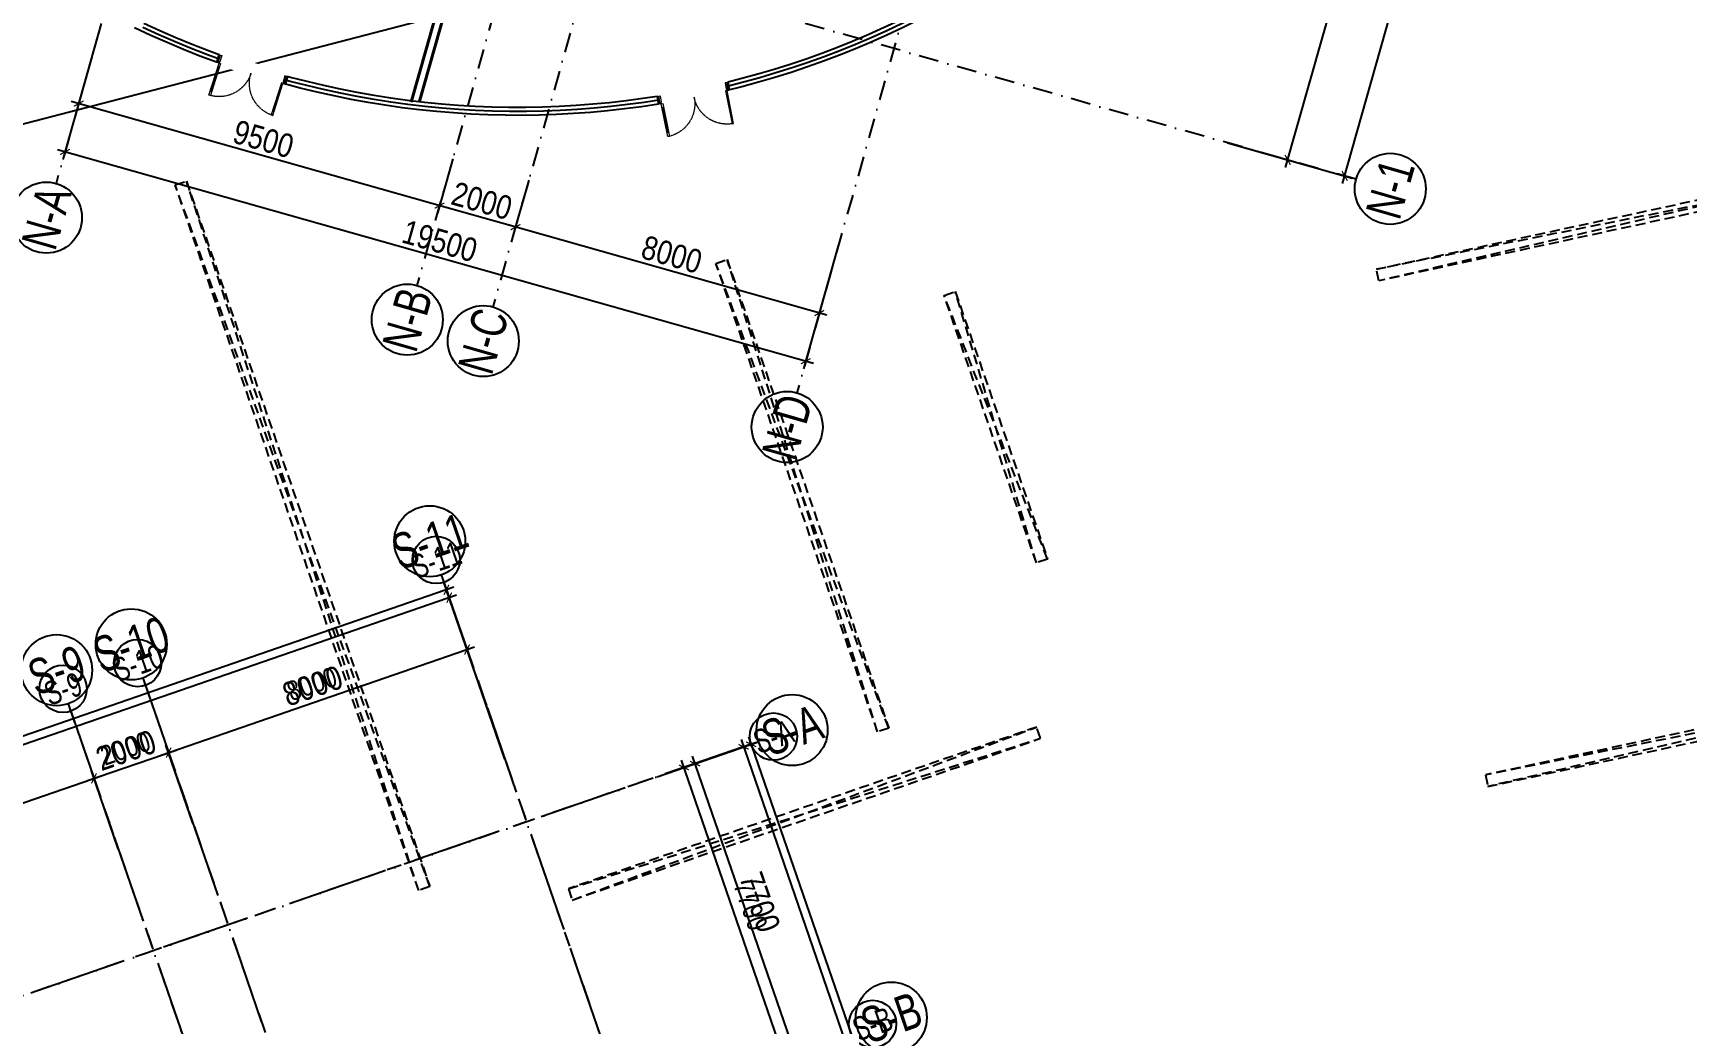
# Model space of a CAD drawing. Header units: millimetres. Extents: x -1534340 to 1713810, y -1348191 to 1114081.
# Drawn here: x 1274853 to 1316753, y -286962 to -261872 of the extents above; entities that cross this region are included whole.
import ezdxf
from ezdxf.enums import TextEntityAlignment as Align

# ---------------------------------------------------------------- set-up
doc = ezdxf.new("R2010")
doc.units = ezdxf.units.MM
doc.header["$LTSCALE"] = 100
doc.set_wipeout_variables(frame=1)
doc.header["$PDMODE"] = 32
doc.header["$PDSIZE"] = 2.5
for name, pattern in [('CENTER2', [1.125, 0.75, -0.125, 0.125, -0.125]), ('HIDDEN', [0.375, 0.25, -0.125]), ('HIDDEN2', [0.1875, 0.125, -0.0625]), ('xref.asix of  podium$0$xref.asix of  podium$0$DASHDOT', [1, 0.5, -0.25, 0, -0.25]), ('Xref.Asix of Basement B2$0$HIDDEN', [0.375, 0.25, -0.125])]:
    doc.linetypes.add(name, pattern=pattern)
for name, color, linetype in [('A-GLAZ', 135, 'Continuous'), ('ccu12-Manh', 8, 'Continuous'), ('ccu12-Truc', 13, 'CENTER2'), ('KCS_COLUMN', 2, 'Continuous'), ('KT-Dim', 8, 'Continuous'), ('KT-Kich thuoc', 9, 'Continuous'), ('xref.asix of  podium$0$xref.asix of  podium$0$KT-Kich thuoc', 9, 'Continuous'), ('xref.asix of  podium$0$xref.asix of  podium$0$KT-Luoi truc South Tower', 8, 'xref.asix of  podium$0$xref.asix of  podium$0$DASHDOT'), ('xref.asix of  podium$0$xref.asix of  podium$0$ST_MBDV Cot vach 220805$0$AUDIT_I_220805193045-1', 50, 'Continuous'), ('Xref_ST_MBDV Cot vach 30.7.2022|Xref_ST_MBDV Cot vach 30.7.2022|Xref_ST_MBDV Cot vach 30.7.2022|Xref_ST_MBDV Cot vach 30.7.2022|A-GRID-SYM', 50, 'Continuous')]:
    doc.layers.add(name, color=color, linetype=linetype)
for name, color, linetype, lineweight in [('CUA', 37, 'Continuous', 13), ('KT-Net cat', 1, 'Continuous', 40), ('KT-Net cot', 2, 'Continuous', 50)]:
    doc.layers.add(name, color=color, linetype=linetype, lineweight=lineweight)
doc.layers.add('Xref.Asix of Basement B2$0$KT-Chi gioi XD', color=7, linetype='Xref.Asix of Basement B2$0$HIDDEN', true_color=0x0066cc)
doc.styles.add('Arial Narrow', font='ARIALN.TTF')
doc.styles.add('HBA-Text', font='GOTHIC.TTF')
doc.styles.add('xref.asix of  podium$0$xref.asix of  podium$0$ST_MBDV Cot vach 220805$0$HBA-Text', font='GOTHIC.TTF')
doc.dimstyles.new('ccu12-200', dxfattribs={"dimscale": 200, "dimtxt": 2.5, "dimasz": 1, "dimexe": 1, "dimexo": 2, "dimgap": 1, "dimtad": 1, "dimdec": 0, "dimrnd": 5, "dimdsep": 46, "dimtxsty": 'Arial Narrow', "dimblk": 'ARCHTICK', "dimcen": -1, "dimdle": 1, "dimclrd": 256, "dimclre": 256, "dimclrt": 3, "dimadec": 0, "dimazin": 2, "dimtfac": 0.1, "dimtdec": 0, "dimtmove": 0, "dimatfit": 1, "dimldrblk": 'ARCHTICK', "dimfxl": 1, "dimtvp": 0.833333, "dimtolj": 1, "dimtzin": 12, "dimarcsym": 0})
doc.dimstyles.new('CCU_1-200', dxfattribs={"dimscale": 200, "dimtxt": 3, "dimasz": 1, "dimexe": 1, "dimexo": 2, "dimgap": 0.5, "dimtad": 1, "dimdec": 0, "dimdsep": 46, "dimtxsty": 'Arial Narrow', "dimblk": 'ARCHTICK', "dimcen": -1, "dimdle": 1, "dimclrd": 256, "dimclre": 256, "dimclrt": 3, "dimadec": 0, "dimazin": 2, "dimtfac": 0.1, "dimtdec": 0, "dimtix": 1, "dimtmove": 2, "dimatfit": 1, "dimfxl": 1, "dimtvp": 0.833333, "dimtolj": 1, "dimtzin": 12, "dimarcsym": 0})

# ---------------------------------------------------------------- blocks, each defined once
blk = doc.blocks.new('GRID-SYM-flat-103')
at = {"layer": 'Xref_ST_MBDV Cot vach 30.7.2022|Xref_ST_MBDV Cot vach 30.7.2022|Xref_ST_MBDV Cot vach 30.7.2022|Xref_ST_MBDV Cot vach 30.7.2022|A-GRID-SYM'}
blk.add_circle((0, 0, 0), 900, dxfattribs=at)
at = {"layer": 'Xref_ST_MBDV Cot vach 30.7.2022|Xref_ST_MBDV Cot vach 30.7.2022|Xref_ST_MBDV Cot vach 30.7.2022|Xref_ST_MBDV Cot vach 30.7.2022|A-GRID-SYM', "style": 'HBA-Text'}
blk.add_attdef('GRID', text='', height=900, rotation=19.04714, dxfattribs=at).set_placement((0, 0, 0), align=Align.MIDDLE_CENTER)
blk = doc.blocks.new('_ARCHTICK')
at = {"color": 0, "linetype": 'ByBlock', "const_width": 0.15}
blk.add_lwpolyline([(-0.5, -0.5), (0.5, 0.5)], dxfattribs=at)
blk = doc.blocks.new('*D1120')
at = {"layer": 'Defpoints', "color": 0, "transparency": 16777216}
for p in [(352757, -37616), (353505, -39781), (344525, -42881)]:
    blk.add_point(p, dxfattribs=at)
at = {"layer": 'KT-Dim', "lineweight": -2, "transparency": 16777216}
for p, q in [((343588, -40781), (352946, -37550)), ((353374, -39403), (352692, -37427)), ((344394, -42503), (343712, -40527))]:
    blk.add_line(p, q, dxfattribs=at)
at = {"layer": 'KT-Dim', "lineweight": -2, "transparency": 16777216, "xscale": 200, "yscale": 200, "zscale": 200}
for p, rotation in [((352757, -37616), 19.04713796363416), ((343777, -40716), 199.0471379636342)]:
    blk.add_blockref('_ARCHTICK', p, dxfattribs=dict(at, rotation=rotation))
at = {"layer": 'KT-Dim', "color": 3, "transparency": 16777216, "insert": (348119, -38736), "char_height": 500, "attachment_point": 5, "rotation": 19.0471, "style": 'Arial Narrow'}
blk.add_mtext('\\A1;9500', dxfattribs=at)
blk = doc.blocks.new('*D1121')
at = {"layer": 'Defpoints', "color": 0, "transparency": 16777216}
for p in [(354648, -36963), (355395, -39128), (353505, -39781)]:
    blk.add_point(p, dxfattribs=at)
at = {"layer": 'KT-Dim', "lineweight": -2, "transparency": 16777216}
for p, q in [((355265, -38750), (354582, -36774)), ((352568, -37681), (354837, -36898)), ((353374, -39403), (352692, -37427))]:
    blk.add_line(p, q, dxfattribs=at)
at = {"layer": 'KT-Dim', "lineweight": -2, "transparency": 16777216, "xscale": 200, "yscale": 200, "zscale": 200}
for p, rotation in [((354648, -36963), 19.04713796363416), ((352757, -37616), 199.0471379636342)]:
    blk.add_blockref('_ARCHTICK', p, dxfattribs=dict(at, rotation=rotation))
at = {"layer": 'KT-Dim', "color": 3, "transparency": 16777216, "insert": (353554, -36859), "char_height": 500, "attachment_point": 5, "rotation": 19.0471, "style": 'Arial Narrow'}
blk.add_mtext('\\A1;2000', dxfattribs=at)
blk = doc.blocks.new('*D1122')
at = {"layer": 'Defpoints', "color": 0, "transparency": 16777216}
for p in [(362210, -34352), (362957, -36518), (355395, -39128)]:
    blk.add_point(p, dxfattribs=at)
at = {"layer": 'KT-Dim', "lineweight": -2, "transparency": 16777216}
for p, q in [((354459, -37028), (362399, -34287)), ((362827, -36140), (362144, -34163)), ((355265, -38750), (354582, -36774))]:
    blk.add_line(p, q, dxfattribs=at)
at = {"layer": 'KT-Dim', "lineweight": -2, "transparency": 16777216, "xscale": 200, "yscale": 200, "zscale": 200}
for p, rotation in [((362210, -34352), 19.04713796363416), ((354648, -36963), 199.0471379636342)]:
    blk.add_blockref('_ARCHTICK', p, dxfattribs=dict(at, rotation=rotation))
at = {"layer": 'KT-Dim', "color": 3, "transparency": 16777216, "insert": (358280, -35227), "char_height": 500, "attachment_point": 5, "rotation": 19.0471, "style": 'Arial Narrow'}
blk.add_mtext('\\A1;8000', dxfattribs=at)
blk = doc.blocks.new('*D1123')
at = {"layer": 'Defpoints', "color": 0, "transparency": 16777216}
for p in [(363163, -37115), (306934, -51743), (308410, -56019, 0)]:
    blk.add_point(p, dxfattribs=at)
at = {"layer": 'KT-Dim', "lineweight": -2, "transparency": 16777216}
for p, q in [((363033, -36737), (361622, -32650)), ((361876, -32774), (306745, -51809)), ((308280, -55641), (306869, -51554))]:
    blk.add_line(p, q, dxfattribs=at)
at = {"layer": 'KT-Dim', "lineweight": -2, "transparency": 16777216, "xscale": 200, "yscale": 200, "zscale": 200}
for p, rotation in [((361687, -32839), 19.0477163778953), ((306934, -51743), 199.0477163778953)]:
    blk.add_blockref('_ARCHTICK', p, dxfattribs=dict(at, rotation=rotation))
at = {"layer": 'KT-Dim', "color": 3, "transparency": 16777216, "insert": (334162, -41861), "char_height": 500, "attachment_point": 5, "rotation": 19.0477, "style": 'Arial Narrow'}
blk.add_mtext('\\A1;57925', dxfattribs=at)
blk = doc.blocks.new('*D1124')
at = {"layer": 'Defpoints', "color": 0, "transparency": 16777216}
for p in [(366647, -37704, 0), (379300, -66026), (376730, -66913, 0)]:
    blk.add_point(p, dxfattribs=at)
at = {"layer": 'KT-Dim', "lineweight": -2, "transparency": 16777216}
for p, q in [((367025, -37574), (369405, -36752)), ((369150, -36628), (379365, -66215)), ((377108, -66782), (379489, -65960))]:
    blk.add_line(p, q, dxfattribs=at)
at = {"layer": 'KT-Dim', "lineweight": -2, "transparency": 16777216, "xscale": 200, "yscale": 200, "zscale": 200}
for p, rotation in [((369216, -36817), 109.0471074728855), ((379300, -66026), 289.0471074728856)]:
    blk.add_blockref('_ARCHTICK', p, dxfattribs=dict(at, rotation=rotation))
at = {"layer": 'KT-Dim', "color": 3, "transparency": 16777216, "insert": (374688, -51273), "char_height": 500, "attachment_point": 5, "rotation": 289.0471, "style": 'Arial Narrow'}
blk.add_mtext('\\A1;30900', dxfattribs=at)
blk = doc.blocks.new('*D1125')
at = {"layer": 'Defpoints', "color": 0, "transparency": 16777216}
for p in [(366647, -37704), (367704, -37339), (367648, -45505)]:
    blk.add_point(p, dxfattribs=at)
at = {"layer": 'KT-Dim', "lineweight": -2, "transparency": 16777216}
for p, q in [((367025, -37574), (367893, -37274)), ((370282, -44807), (367639, -37150)), ((368026, -45374), (370406, -44552))]:
    blk.add_line(p, q, dxfattribs=at)
at = {"layer": 'KT-Dim', "lineweight": -2, "transparency": 16777216, "xscale": 200, "yscale": 200, "zscale": 200}
for p, rotation in [((367704, -37339), 109.0471074728855), ((370217, -44618), 289.0471074728856)]:
    blk.add_blockref('_ARCHTICK', p, dxfattribs=dict(at, rotation=rotation))
at = {"layer": 'KT-Dim', "color": 3, "transparency": 16777216, "insert": (369391, -40830), "char_height": 500, "attachment_point": 5, "rotation": 289.0471, "style": 'Arial Narrow'}
blk.add_mtext('\\A1;7700', dxfattribs=at)
blk = doc.blocks.new('VACH-NN-PN-T1')
at = {"layer": 'KCS_COLUMN', "linetype": 'HIDDEN', "ltscale": 10}
for p, q in [((96368, 24952), (77956, 20677)), ((96431, 24659), (77892, 20970)), ((53910, 5336), (47459, 23103)), ((53627, 5238), (47742, 23201)), ((65537, 9350), (61158, 21115)), ((65253, 9252), (61441, 21212)), ((69561, 13629), (66938, 20307)), ((69277, 13531), (67221, 20405)), ((99192, 11853), (80653, 8164)), ((99128, 12147), (80716, 7871)), ((57519, 4995), (69284, 9374)), ((57421, 5278), (69382, 9090))]:
    blk.add_line(p, q, dxfattribs=at)
for points in [[(96368, 24952), (96431, 24659), (77956, 20677), (77892, 20970)], [(53910, 5336), (53627, 5238), (47459, 23103), (47742, 23201)], [(65537, 9350), (65253, 9252), (61158, 21115), (61441, 21212)], [(69561, 13629), (69277, 13531), (66938, 20307), (67221, 20405)], [(99192, 11853), (99128, 12147), (80653, 8164), (80716, 7871)], [(57421, 5278), (57519, 4995), (69382, 9090), (69284, 9374)]]:
    blk.add_lwpolyline(points, close=True, dxfattribs=at)
blk = doc.blocks.new('xref.asix of  podium$0$xref.asix of  podium$0$ST_MBDV Cot vach 220805$0$GRID-SYM-flat-103')
at = {"layer": 'xref.asix of  podium$0$xref.asix of  podium$0$ST_MBDV Cot vach 220805$0$AUDIT_I_220805193045-1'}
blk.add_circle((0, 0, 0), 900, dxfattribs=at)
at = {"layer": 'xref.asix of  podium$0$xref.asix of  podium$0$ST_MBDV Cot vach 220805$0$AUDIT_I_220805193045-1', "style": 'xref.asix of  podium$0$xref.asix of  podium$0$ST_MBDV Cot vach 220805$0$HBA-Text'}
blk.add_attdef('GRID', text='', height=900, rotation=19.0471, dxfattribs=at).set_placement((0, 0, 0), align=Align.MIDDLE_CENTER)
blk = doc.blocks.new('*D2827')
at = {"layer": 'Defpoints', "color": 0, "transparency": 16777216}
for p in [(-52224, 62262), (-108519, 47822), (-106978, 43358, 0)]:
    blk.add_point(p, dxfattribs=at)
at = {"layer": 'xref.asix of  podium$0$xref.asix of  podium$0$KT-Kich thuoc', "lineweight": -2, "transparency": 16777216}
for p, q in [((-53577, 66792), (-108708, 47757)), ((-52355, 62640), (-53831, 66915)), ((-107108, 43736), (-108584, 48011))]:
    blk.add_line(p, q, dxfattribs=at)
at = {"layer": 'xref.asix of  podium$0$xref.asix of  podium$0$KT-Kich thuoc', "lineweight": -2, "transparency": 16777216, "xscale": 200, "yscale": 200, "zscale": 200}
for p, rotation in [((-53766, 66726), 19.04771637789541), ((-108519, 47822), 199.0477163778954)]:
    blk.add_blockref('_ARCHTICK', p, dxfattribs=dict(at, rotation=rotation))
at = {"layer": 'xref.asix of  podium$0$xref.asix of  podium$0$KT-Kich thuoc', "color": 3, "transparency": 16777216, "insert": (-78005, 59272), "char_height": 600, "attachment_point": 5, "rotation": 19.0477, "style": 'Arial Narrow'}
blk.add_mtext('\\A1;57925', dxfattribs=at)
blk = doc.blocks.new('*D2835')
at = {"layer": 'Defpoints', "color": 0, "transparency": 16777216}
for p in [(-62765, 62151), (-62018, 59985), (-70998, 56885)]:
    blk.add_point(p, dxfattribs=at)
at = {"layer": 'xref.asix of  podium$0$xref.asix of  podium$0$KT-Kich thuoc', "lineweight": -2, "transparency": 16777216}
for p, q in [((-71934, 58985), (-62576, 62216)), ((-62148, 60364), (-62831, 62340)), ((-71128, 57263), (-71810, 59240))]:
    blk.add_line(p, q, dxfattribs=at)
at = {"layer": 'xref.asix of  podium$0$xref.asix of  podium$0$KT-Kich thuoc', "lineweight": -2, "transparency": 16777216, "xscale": 200, "yscale": 200, "zscale": 200}
for p, rotation in [((-62765, 62151), 19.04713794612659), ((-71745, 59051), 199.0471379461266)]:
    blk.add_blockref('_ARCHTICK', p, dxfattribs=dict(at, rotation=rotation))
at = {"layer": 'xref.asix of  podium$0$xref.asix of  podium$0$KT-Kich thuoc', "color": 3, "transparency": 16777216, "insert": (-67388, 60985), "char_height": 600, "attachment_point": 5, "rotation": 19.0471, "style": 'Arial Narrow'}
blk.add_mtext('\\A1;9500', dxfattribs=at)
blk = doc.blocks.new('*D2836')
at = {"layer": 'Defpoints', "color": 0, "transparency": 16777216}
for p in [(-60875, 62804), (-60127, 60638), (-62018, 59985)]:
    blk.add_point(p, dxfattribs=at)
at = {"layer": 'xref.asix of  podium$0$xref.asix of  podium$0$KT-Kich thuoc', "lineweight": -2, "transparency": 16777216}
for p, q in [((-62954, 62086), (-60686, 62869)), ((-60258, 61016), (-60940, 62993)), ((-62148, 60364), (-62831, 62340))]:
    blk.add_line(p, q, dxfattribs=at)
at = {"layer": 'xref.asix of  podium$0$xref.asix of  podium$0$KT-Kich thuoc', "lineweight": -2, "transparency": 16777216, "xscale": 200, "yscale": 200, "zscale": 200}
for p, rotation in [((-60875, 62804), 19.04713794612659), ((-62765, 62151), 199.0471379461266)]:
    blk.add_blockref('_ARCHTICK', p, dxfattribs=dict(at, rotation=rotation))
at = {"layer": 'xref.asix of  podium$0$xref.asix of  podium$0$KT-Kich thuoc', "color": 3, "transparency": 16777216, "insert": (-61953, 62861), "char_height": 600, "attachment_point": 5, "rotation": 19.0471, "style": 'Arial Narrow'}
blk.add_mtext('\\A1;2000', dxfattribs=at)
blk = doc.blocks.new('*D2837')
at = {"layer": 'Defpoints', "color": 0, "transparency": 16777216}
for p in [(-53313, 65414), (-52565, 63249), (-60127, 60638)]:
    blk.add_point(p, dxfattribs=at)
at = {"layer": 'xref.asix of  podium$0$xref.asix of  podium$0$KT-Kich thuoc', "lineweight": -2, "transparency": 16777216}
for p, q in [((-61064, 62738), (-53124, 65480)), ((-52696, 63627), (-53378, 65603)), ((-60258, 61016), (-60940, 62993))]:
    blk.add_line(p, q, dxfattribs=at)
at = {"layer": 'xref.asix of  podium$0$xref.asix of  podium$0$KT-Kich thuoc', "lineweight": -2, "transparency": 16777216, "xscale": 200, "yscale": 200, "zscale": 200}
for p, rotation in [((-53313, 65414), 19.04713794612659), ((-60875, 62804), 199.0471379461266)]:
    blk.add_blockref('_ARCHTICK', p, dxfattribs=dict(at, rotation=rotation))
at = {"layer": 'xref.asix of  podium$0$xref.asix of  podium$0$KT-Kich thuoc', "color": 3, "transparency": 16777216, "insert": (-57226, 64493), "char_height": 600, "attachment_point": 5, "rotation": 19.0471, "style": 'Arial Narrow'}
blk.add_mtext('\\A1;8000', dxfattribs=at)
blk = doc.blocks.new('*D2838')
at = {"layer": 'Defpoints', "color": 0, "transparency": 16777216}
for p in [(-48876, 62062), (-36033, 33807), (-38791, 32854)]:
    blk.add_point(p, dxfattribs=at)
at = {"layer": 'xref.asix of  podium$0$xref.asix of  podium$0$KT-Kich thuoc', "lineweight": -2, "transparency": 16777216}
for p, q in [((-48497, 62193), (-45928, 63080)), ((-46182, 63204), (-35968, 33617)), ((-38413, 32985), (-35844, 33872))]:
    blk.add_line(p, q, dxfattribs=at)
at = {"layer": 'xref.asix of  podium$0$xref.asix of  podium$0$KT-Kich thuoc', "lineweight": -2, "transparency": 16777216, "xscale": 200, "yscale": 200, "zscale": 200}
for p, rotation in [((-46117, 63015), 109.0471074380958), ((-36033, 33807), 289.0471074380958)]:
    blk.add_blockref('_ARCHTICK', p, dxfattribs=dict(at, rotation=rotation))
at = {"layer": 'xref.asix of  podium$0$xref.asix of  podium$0$KT-Kich thuoc', "color": 3, "transparency": 16777216, "insert": (-40691, 48543), "char_height": 600, "attachment_point": 5, "rotation": 289.0471, "style": 'Arial Narrow'}
blk.add_mtext('\\A1;30900', dxfattribs=at)
blk = doc.blocks.new('*D2839')
at = {"layer": 'Defpoints', "color": 0, "transparency": 16777216}
for p in [(-47535, 62525), (-48876, 62062), (-46363, 54784)]:
    blk.add_point(p, dxfattribs=at)
at = {"layer": 'xref.asix of  podium$0$xref.asix of  podium$0$KT-Kich thuoc', "lineweight": -2, "transparency": 16777216}
for p, q in [((-48497, 62193), (-47346, 62591)), ((-44957, 55058), (-47600, 62714)), ((-45985, 54915), (-44833, 55312))]:
    blk.add_line(p, q, dxfattribs=at)
at = {"layer": 'xref.asix of  podium$0$xref.asix of  podium$0$KT-Kich thuoc', "lineweight": -2, "transparency": 16777216, "xscale": 200, "yscale": 200, "zscale": 200}
for p, rotation in [((-47535, 62525), 109.0471074380958), ((-45022, 55247), 289.0471074380958)]:
    blk.add_blockref('_ARCHTICK', p, dxfattribs=dict(at, rotation=rotation))
at = {"layer": 'xref.asix of  podium$0$xref.asix of  podium$0$KT-Kich thuoc', "color": 3, "transparency": 16777216, "insert": (-45894, 59019), "char_height": 600, "attachment_point": 5, "rotation": 289.0471, "style": 'Arial Narrow'}
blk.add_mtext('\\A1;7700', dxfattribs=at)
blk = doc.blocks.new('*D2938')
at = {"layer": 'Defpoints', "color": 0, "transparency": 16777216}
for p in [(1534266, -254242, 0), (1536175, -254781), (1531574, -263768, 0)]:
    blk.add_point(p, dxfattribs=at)
at = {"layer": 'xref.asix of  podium$0$xref.asix of  podium$0$KT-Kich thuoc', "lineweight": -2, "transparency": 16777216}
for p, q in [((1533429, -264500), (1536230, -254589)), ((1534651, -254350), (1536368, -254835)), ((1531959, -263877), (1533676, -264362))]:
    blk.add_line(p, q, dxfattribs=at)
at = {"layer": 'xref.asix of  podium$0$xref.asix of  podium$0$KT-Kich thuoc', "lineweight": -2, "transparency": 16777216, "xscale": 200, "yscale": 200, "zscale": 200}
for p, rotation in [((1536175, -254781), 74.22121922395897), ((1533483, -264308), 254.221219223959)]:
    blk.add_blockref('_ARCHTICK', p, dxfattribs=dict(at, rotation=rotation))
at = {"layer": 'xref.asix of  podium$0$xref.asix of  podium$0$KT-Kich thuoc', "color": 3, "transparency": 16777216, "insert": (1534438, -259434), "char_height": 600, "attachment_point": 5, "rotation": 74.2212, "style": 'Arial Narrow'}
blk.add_mtext('\\A1;9900', dxfattribs=at)
blk = doc.blocks.new('*D2939')
at = {"layer": 'Defpoints', "color": 0, "transparency": 16777216}
for p in [(1551751, -192365, 0), (1555103, -193312), (1531574, -263768, 0)]:
    blk.add_point(p, dxfattribs=at)
at = {"layer": 'xref.asix of  podium$0$xref.asix of  podium$0$KT-Kich thuoc', "lineweight": -2, "transparency": 16777216}
for p, q in [((1552136, -192473), (1555296, -193366)), ((1534872, -264908), (1555158, -193119)), ((1531959, -263877), (1535119, -264770))]:
    blk.add_line(p, q, dxfattribs=at)
at = {"layer": 'xref.asix of  podium$0$xref.asix of  podium$0$KT-Kich thuoc', "lineweight": -2, "transparency": 16777216, "xscale": 200, "yscale": 200, "zscale": 200}
for p, rotation in [((1555103, -193312), 74.22121922395897), ((1534927, -264716), 254.221219223959)]:
    blk.add_blockref('_ARCHTICK', p, dxfattribs=dict(at, rotation=rotation))
at = {"layer": 'xref.asix of  podium$0$xref.asix of  podium$0$KT-Kich thuoc', "color": 3, "transparency": 16777216, "insert": (1544624, -228903), "char_height": 600, "attachment_point": 5, "rotation": 74.2212, "style": 'Arial Narrow'}
blk.add_mtext('\\A1;74200', dxfattribs=at)
blk = doc.blocks.new('*D2943')
at = {"layer": 'Defpoints', "color": 0, "transparency": 16777216}
for p in [(1503441, -260799, 0), (1502507, -264105), (1522206, -266101, 0)]:
    blk.add_point(p, dxfattribs=at)
at = {"layer": 'xref.asix of  podium$0$xref.asix of  podium$0$KT-Kich thuoc', "lineweight": -2, "transparency": 16777216}
for p, q in [((1503332, -261184), (1502453, -264297)), ((1521465, -269462), (1502314, -264050)), ((1522098, -266486), (1521218, -269600))]:
    blk.add_line(p, q, dxfattribs=at)
at = {"layer": 'xref.asix of  podium$0$xref.asix of  podium$0$KT-Kich thuoc', "lineweight": -2, "transparency": 16777216, "xscale": 200, "yscale": 200, "zscale": 200}
for p, rotation in [((1502507, -264105), 164.2212191754001), ((1521272, -269407), 344.2212191754)]:
    blk.add_blockref('_ARCHTICK', p, dxfattribs=dict(at, rotation=rotation))
at = {"layer": 'xref.asix of  podium$0$xref.asix of  podium$0$KT-Kich thuoc', "color": 3, "transparency": 16777216, "insert": (1512000, -266365), "char_height": 600, "attachment_point": 5, "rotation": 344.2212, "style": 'Arial Narrow'}
blk.add_mtext('\\A1;19500', dxfattribs=at)
blk = doc.blocks.new('*D2944')
at = {"layer": 'Defpoints', "color": 0, "transparency": 16777216}
for p in [(1514363, -264437, 0), (1513919, -266011), (1522062, -266612, 0)]:
    blk.add_point(p, dxfattribs=at)
at = {"layer": 'xref.asix of  podium$0$xref.asix of  podium$0$KT-Kich thuoc', "lineweight": -2, "transparency": 16777216}
for p, q in [((1514255, -264822), (1513864, -266203)), ((1521810, -268241), (1513726, -265956)), ((1521953, -266997), (1521563, -268379))]:
    blk.add_line(p, q, dxfattribs=at)
at = {"layer": 'xref.asix of  podium$0$xref.asix of  podium$0$KT-Kich thuoc', "lineweight": -2, "transparency": 16777216, "xscale": 200, "yscale": 200, "zscale": 200}
for p, rotation in [((1513919, -266011), 164.2212191754001), ((1521617, -268186), 344.2212191754)]:
    blk.add_blockref('_ARCHTICK', p, dxfattribs=dict(at, rotation=rotation))
at = {"layer": 'xref.asix of  podium$0$xref.asix of  podium$0$KT-Kich thuoc', "color": 3, "transparency": 16777216, "insert": (1517878, -266707), "char_height": 600, "attachment_point": 5, "rotation": 344.2212, "style": 'Arial Narrow'}
blk.add_mtext('\\A1;8000', dxfattribs=at)
blk = doc.blocks.new('*D2945')
at = {"layer": 'Defpoints', "color": 0, "transparency": 16777216}
for p in [(1503297, -261310, 0), (1502852, -262884), (1512439, -263893, 0)]:
    blk.add_point(p, dxfattribs=at)
at = {"layer": 'xref.asix of  podium$0$xref.asix of  podium$0$KT-Kich thuoc', "lineweight": -2, "transparency": 16777216}
for p, q in [((1503188, -261695), (1502798, -263076)), ((1512187, -265521), (1502660, -262829)), ((1512330, -264278), (1511940, -265659))]:
    blk.add_line(p, q, dxfattribs=at)
at = {"layer": 'xref.asix of  podium$0$xref.asix of  podium$0$KT-Kich thuoc', "lineweight": -2, "transparency": 16777216, "xscale": 200, "yscale": 200, "zscale": 200}
for p, rotation in [((1502852, -262884), 164.2212191754001), ((1511994, -265467), 344.2212191754)]:
    blk.add_blockref('_ARCHTICK', p, dxfattribs=dict(at, rotation=rotation))
at = {"layer": 'xref.asix of  podium$0$xref.asix of  podium$0$KT-Kich thuoc', "color": 3, "transparency": 16777216, "insert": (1507534, -263784), "char_height": 600, "attachment_point": 5, "rotation": 344.2212, "style": 'Arial Narrow'}
blk.add_mtext('\\A1;9500', dxfattribs=at)
blk = doc.blocks.new('*D2949')
at = {"layer": 'Defpoints', "color": 0, "transparency": 16777216}
for p in [(1512439, -263893, 0), (1514363, -264437, 0), (1511994, -265467)]:
    blk.add_point(p, dxfattribs=at)
at = {"layer": 'xref.asix of  podium$0$xref.asix of  podium$0$KT-Kich thuoc', "lineweight": -2, "transparency": 16777216}
for p, q in [((1512330, -264278), (1511940, -265659)), ((1514255, -264822), (1513864, -266203)), ((1514111, -266065), (1511802, -265413))]:
    blk.add_line(p, q, dxfattribs=at)
at = {"layer": 'xref.asix of  podium$0$xref.asix of  podium$0$KT-Kich thuoc', "lineweight": -2, "transparency": 16777216, "xscale": 200, "yscale": 200, "zscale": 200}
for p, rotation in [((1511994, -265467), 164.2212206129106), ((1513919, -266011), 344.2212206129106)]:
    blk.add_blockref('_ARCHTICK', p, dxfattribs=dict(at, rotation=rotation))
at = {"layer": 'xref.asix of  podium$0$xref.asix of  podium$0$KT-Kich thuoc', "color": 3, "transparency": 16777216, "insert": (1513067, -265348), "char_height": 600, "attachment_point": 5, "rotation": 344.2212, "style": 'Arial Narrow'}
blk.add_mtext('\\A1;2000', dxfattribs=at)
blk = doc.blocks.new('*U229')
for p, q in [((-750, -90), (-750, -50)), ((-100, -70), (-750, -70)), ((-100, -90), (-100, -50)), ((-750, -1710), (-750, -1750)), ((-100, -1730), (-750, -1730)), ((-100, -1710), (-100, -1750))]:
    blk.add_line(p, q)
for points in [[(200, 0), (200, -60), (40, -60), (40, -50), (0, -50), (0, 0)], [(0, -50), (0, -90), (-850, -90), (-850, -50)], [(0, -1750), (0, -1710), (-850, -1710), (-850, -1750)], [(200, -1800), (200, -1740), (40, -1740), (40, -1750), (0, -1750), (0, -1800)]]:
    blk.add_lwpolyline(points, close=True)
at = {"linetype": 'HIDDEN2'}
for centre, start, end in [((0, -50), 180, 270), ((0, -1750), 90, 180)]:
    blk.add_arc(centre, 850, start, end, dxfattribs=at)
blk = doc.blocks.new('KHHFG')
blk.add_wipeout([(-80, 1884), (238, 1884), (264, 84), (-70, 84)]).dxf.layer = 'KT-Kich thuoc'
at = {"layer": 'KT-Net cat'}
for p, q in [((200, 1884), (0, 1884)), ((200, 84), (0, 84))]:
    blk.add_line(p, q, dxfattribs=at)
at = {"layer": 'CUA', "xscale": -1, "rotation": 359.999999524041}
blk.add_blockref('*U229', (200, 1884), dxfattribs=at)
blk = doc.blocks.new('Grid-ST-flat-3')
at = {"layer": 'ccu12-Truc', "ltscale": 30}
for p, q in [((361622.2, -32650.9), (374729.9, -70616.8)), ((354060.2, -35261.7), (370215.9, -82056.1)), ((352169.7, -35914.4), (368325.4, -82708.8)), ((369404.7, -36752.1), (304555.5, -59141.2))]:
    blk.add_line(p, q, dxfattribs=at)
at = {"layer": 'KT-Dim'}
ref = blk.add_blockref('GRID-SYM-flat-103', (361426.2, -32083.2, 0), dxfattribs=dict(at, xscale=0.6666666666666666, yscale=0.6666666666666666, zscale=0.6666666666666666))
ref.add_attrib('GRID', 'S-11', dxfattribs={"layer": 'Xref_ST_MBDV Cot vach 30.7.2022|Xref_ST_MBDV Cot vach 30.7.2022|Xref_ST_MBDV Cot vach 30.7.2022|Xref_ST_MBDV Cot vach 30.7.2022|A-GRID-SYM', "height": 600, "rotation": 19, "style": 'HBA-Text', "width": 0.75}).set_placement((361426.2, -32083.2, 0), align=Align.MIDDLE_CENTER)
ref = blk.add_blockref('GRID-SYM-flat-103', (353864.4, -34694.5, 0), dxfattribs=dict(at, xscale=0.6666666666666666, yscale=0.6666666666666666, zscale=0.6666666666666666))
ref.add_attrib('GRID', 'S-10', dxfattribs={"layer": 'Xref_ST_MBDV Cot vach 30.7.2022|Xref_ST_MBDV Cot vach 30.7.2022|Xref_ST_MBDV Cot vach 30.7.2022|Xref_ST_MBDV Cot vach 30.7.2022|A-GRID-SYM', "height": 600, "rotation": 19, "style": 'HBA-Text', "width": 0.75}).set_placement((353864.4, -34694.5, 0), align=Align.MIDDLE_CENTER)
ref = blk.add_blockref('GRID-SYM-flat-103', (351973.9, -35347.2, 0), dxfattribs=dict(at, xscale=0.6666666666666666, yscale=0.6666666666666666, zscale=0.6666666666666666))
ref.add_attrib('GRID', 'S-9', dxfattribs={"layer": 'Xref_ST_MBDV Cot vach 30.7.2022|Xref_ST_MBDV Cot vach 30.7.2022|Xref_ST_MBDV Cot vach 30.7.2022|Xref_ST_MBDV Cot vach 30.7.2022|A-GRID-SYM', "height": 600, "rotation": 19, "style": 'HBA-Text', "width": 0.75}).set_placement((351973.9, -35347.2, 0), align=Align.MIDDLE_CENTER)
ref = blk.add_blockref('GRID-SYM-flat-103', (369971.8, -36556.3, 0), dxfattribs=dict(at, xscale=0.6666666666666666, yscale=0.6666666666666666, zscale=0.6666666666666666))
ref.add_attrib('GRID', 'S-A', dxfattribs={"layer": 'Xref_ST_MBDV Cot vach 30.7.2022|Xref_ST_MBDV Cot vach 30.7.2022|Xref_ST_MBDV Cot vach 30.7.2022|Xref_ST_MBDV Cot vach 30.7.2022|A-GRID-SYM', "height": 600, "rotation": 19.04714, "style": 'HBA-Text', "width": 0.75}).set_placement((369971.8, -36556.3, 0), align=Align.MIDDLE_CENTER)
ref = blk.add_blockref('GRID-SYM-flat-103', (372484.7, -43834.8, 0), dxfattribs=dict(at, xscale=0.6666666666666666, yscale=0.6666666666666666, zscale=0.6666666666666666))
ref.add_attrib('GRID', 'S-B', dxfattribs={"layer": 'Xref_ST_MBDV Cot vach 30.7.2022|Xref_ST_MBDV Cot vach 30.7.2022|Xref_ST_MBDV Cot vach 30.7.2022|Xref_ST_MBDV Cot vach 30.7.2022|A-GRID-SYM', "height": 600, "rotation": 19, "style": 'HBA-Text', "width": 0.75}).set_placement((372484.7, -43834.8, 0), align=Align.MIDDLE_CENTER)
dim = blk.add_aligned_dim(p1=(363163.5, -37115.1), p2=(308410.2, -56019.2, 0), distance=-4523.4, dimstyle='ccu12-200', dxfattribs=at)
dim.commit()
dim.dimension.update_dxf_attribs({"geometry": '*D1123', "text_midpoint": (334162.1, -41861.1)})
for base, p1, p2, angle, picture, middle in [((362209.6, -34352.3), (355395.2, -39128.5), (362957.2, -36517.7), 19.04714, '*D1122', (358280, -35227.3)), ((354647.6, -36963.1), (353504.7, -39781.2), (355395.2, -39128.5), 19.04714, '*D1121', (353553.8, -36859)), ((379299.7, -66025.7, 0), (366646.9, -37704.3), (376730.3, -66912.7, 0), 109.04711, '*D1124', (374688, -51272.9, 0)), ((367703.9, -37339.3), (367648, -45504.6), (366646.9, -37704.3), 109.04711, '*D1125', (369390.7, -40830)), ((352757.1, -37615.8), (344524.9, -42881.5), (353504.7, -39781.2), 19.04714, '*D1120', (348118.6, -38735.5))]:
    dim = blk.add_linear_dim(base=base, p1=p1, p2=p2, angle=angle, dimstyle='ccu12-200', dxfattribs=at)
    dim.commit()
    dim.dimension.update_dxf_attribs({"geometry": picture, "text_midpoint": middle})
blk = doc.blocks.new('xref.asix of  podium$0$xref.asix of  podium$0$Asix South Tower')
at = {"layer": 'xref.asix of  podium$0$xref.asix of  podium$0$KT-Luoi truc South Tower', "ltscale": 10}
for p, q in [((-53965.4, 67304.5), (-40792.5, 29149.9)), ((-61527.4, 64693.7), (-45306.5, 17710.6)), ((-63417.9, 64041.1), (-47197, 17057.9)), ((-45928.1, 63080), (-113358.3, 39799.9))]:
    blk.add_line(p, q, dxfattribs=at)
at = {"layer": 'xref.asix of  podium$0$xref.asix of  podium$0$KT-Kich thuoc'}
ref = blk.add_blockref('xref.asix of  podium$0$xref.asix of  podium$0$ST_MBDV Cot vach 220805$0$GRID-SYM-flat-103', (-54258.3, 68155.5), dxfattribs=at)
ref.add_attrib('GRID', 'S-11', dxfattribs={"layer": 'xref.asix of  podium$0$xref.asix of  podium$0$ST_MBDV Cot vach 220805$0$AUDIT_I_220805193045-1', "height": 900, "rotation": 19, "style": 'xref.asix of  podium$0$xref.asix of  podium$0$ST_MBDV Cot vach 220805$0$HBA-Text', "width": 0.75}).set_placement((-54258.3, 68155.5, 0), align=Align.MIDDLE_CENTER)
ref = blk.add_blockref('xref.asix of  podium$0$xref.asix of  podium$0$ST_MBDV Cot vach 220805$0$GRID-SYM-flat-103', (-61821.1, 65544.5), dxfattribs=at)
ref.add_attrib('GRID', 'S-10', dxfattribs={"layer": 'xref.asix of  podium$0$xref.asix of  podium$0$ST_MBDV Cot vach 220805$0$AUDIT_I_220805193045-1', "height": 900, "rotation": 19, "style": 'xref.asix of  podium$0$xref.asix of  podium$0$ST_MBDV Cot vach 220805$0$HBA-Text', "width": 0.75}).set_placement((-61821.1, 65544.5, 0), align=Align.MIDDLE_CENTER)
ref = blk.add_blockref('xref.asix of  podium$0$xref.asix of  podium$0$ST_MBDV Cot vach 220805$0$GRID-SYM-flat-103', (-63711.6, 64891.8), dxfattribs=at)
ref.add_attrib('GRID', 'S-9', dxfattribs={"layer": 'xref.asix of  podium$0$xref.asix of  podium$0$ST_MBDV Cot vach 220805$0$AUDIT_I_220805193045-1', "height": 900, "rotation": 19, "style": 'xref.asix of  podium$0$xref.asix of  podium$0$ST_MBDV Cot vach 220805$0$HBA-Text', "width": 0.75}).set_placement((-63711.6, 64891.8, 0), align=Align.MIDDLE_CENTER)
ref = blk.add_blockref('xref.asix of  podium$0$xref.asix of  podium$0$ST_MBDV Cot vach 220805$0$GRID-SYM-flat-103', (-45077.3, 63373.8, 0), dxfattribs=at)
ref.add_attrib('GRID', 'S-A', dxfattribs={"layer": 'xref.asix of  podium$0$xref.asix of  podium$0$ST_MBDV Cot vach 220805$0$AUDIT_I_220805193045-1', "height": 900, "rotation": 19.04714, "style": 'xref.asix of  podium$0$xref.asix of  podium$0$ST_MBDV Cot vach 220805$0$HBA-Text', "width": 0.75}).set_placement((-45077.3, 63373.8, 0), align=Align.MIDDLE_CENTER)
ref = blk.add_blockref('xref.asix of  podium$0$xref.asix of  podium$0$ST_MBDV Cot vach 220805$0$GRID-SYM-flat-103', (-42564.5, 56095.3, 0), dxfattribs=at)
ref.add_attrib('GRID', 'S-B', dxfattribs={"layer": 'xref.asix of  podium$0$xref.asix of  podium$0$ST_MBDV Cot vach 220805$0$AUDIT_I_220805193045-1', "height": 900, "rotation": 19, "style": 'xref.asix of  podium$0$xref.asix of  podium$0$ST_MBDV Cot vach 220805$0$HBA-Text', "width": 0.75}).set_placement((-42564.5, 56095.3, 0), align=Align.MIDDLE_CENTER)
dim = blk.add_linear_dim(base=(-108519, 47822.2), p1=(-52224.4, 62261.9), p2=(-106977.6, 43357.8, 0), angle=199.04772, dimstyle='CCU_1-200', dxfattribs=at)
dim.commit()
dim.dimension.update_dxf_attribs({"geometry": '*D2827', "text_midpoint": (-78005, 59272.4), "dimtype": 129})
for base, p1, p2, angle, picture, middle in [((-53312.8, 65414.4), (-60127.2, 60638.2), (-52565.2, 63249), 19.04714, '*D2837', (-57226.4, 64493.1)), ((-60874.8, 62803.6), (-62017.7, 59985.5), (-60127.2, 60638.2), 19.04714, '*D2836', (-61952.7, 62861.4)), ((-36033, 33806.5), (-48875.5, 62062.4), (-38791.5, 32854.2), 109.04711, '*D2838', (-40691, 48543.3)), ((-47535, 62525.3), (-46362.7, 54784), (-48875.5, 62062.4), 109.04711, '*D2839', (-45894.5, 59018.7)), ((-62765.3, 62150.9), (-70997.6, 56885.2), (-62017.7, 59985.5), 19.04714, '*D2835', (-67387.9, 60984.9))]:
    dim = blk.add_linear_dim(base=base, p1=p1, p2=p2, angle=angle, dimstyle='CCU_1-200', dxfattribs=at)
    dim.commit()
    dim.dimension.update_dxf_attribs({"geometry": picture, "text_midpoint": middle})
blk = doc.blocks.new('312')
at = {"layer": 'A-GLAZ', "elevation": 0}
for points in [[(1533021.9, -246215.5), (1530159.1, -256311.9), (1530159.1, -256311.9, -0.3235879), (1504266.6, -260962.7)], [(1532925.6, -246188.6), (1530069.7, -256260.5, -0.3209892), (1504477.4, -260952.2)], [(1532829.4, -246161.4), (1529980.4, -256209, -0.3208837), (1504505, -260854.7)]]:
    blk.add_lwpolyline(points, format="xyb", dxfattribs=at)
at = {"layer": 'KT-Net cat'}
for p, q in [((1512743, -257668, 0), (1511275.6, -262843, 0)), ((1512935.4, -257722.4, 0), (1511479.2, -262858.1, 0))]:
    blk.add_line(p, q, dxfattribs=at)
at = {"layer": 'xref.asix of  podium$0$xref.asix of  podium$0$KT-Luoi truc South Tower', "ltscale": 10}
for p, q in [((1527628.1, -175202.9), (1502281, -264904.5)), ((1536770.1, -177786.2), (1511423, -267487.8)), ((1538694.8, -178330), (1513347.6, -268031.6)), ((1546393.3, -180505.4), (1521046.2, -270207)), ((1535215.3, -264797.4), (1501798.8, -255354.8))]:
    blk.add_line(p, q, dxfattribs=at)
at = {"layer": 'Xref.Asix of Basement B2$0$KT-Chi gioi XD', "lineweight": 13, "ltscale": 100, "elevation": 0, "flags": 128}
blk.add_lwpolyline([(1536926.6, -198350.2), (1532230.5, -180477.4), (1529880.4, -179665.5), (1520946.6, -186436.8), (1497442.7, -204368.8), (1473775.2, -221476.8, 0.684877), (1504207.8, -335272.8), (1524578.3, -337428.6), (1563007.4, -336214.1), (1565857.8, -332567.4)], format="xyb", close=True, dxfattribs=at)
at = {"layer": 'xref.asix of  podium$0$xref.asix of  podium$0$KT-Kich thuoc'}
ref = blk.add_blockref('xref.asix of  podium$0$xref.asix of  podium$0$ST_MBDV Cot vach 220805$0$GRID-SYM-flat-103', (1536081.5, -265041.9, 0), dxfattribs=at)
ref.add_attrib('GRID', 'N-1', dxfattribs={"layer": 'xref.asix of  podium$0$xref.asix of  podium$0$ST_MBDV Cot vach 220805$0$AUDIT_I_220805193045-1', "height": 900, "rotation": 74, "style": 'xref.asix of  podium$0$xref.asix of  podium$0$ST_MBDV Cot vach 220805$0$HBA-Text', "width": 0.75}).set_placement((1536081.5, -265041.9, 0), align=Align.MIDDLE_CENTER)
ref = blk.add_blockref('xref.asix of  podium$0$xref.asix of  podium$0$ST_MBDV Cot vach 220805$0$GRID-SYM-flat-103', (1502036.2, -265770.6, 0), dxfattribs=at)
ref.add_attrib('GRID', 'N-A', dxfattribs={"layer": 'xref.asix of  podium$0$xref.asix of  podium$0$ST_MBDV Cot vach 220805$0$AUDIT_I_220805193045-1', "height": 900, "rotation": 74, "style": 'xref.asix of  podium$0$xref.asix of  podium$0$ST_MBDV Cot vach 220805$0$HBA-Text', "width": 0.75}).set_placement((1502036.2, -265770.6, 0), align=Align.MIDDLE_CENTER)
ref = blk.add_blockref('xref.asix of  podium$0$xref.asix of  podium$0$ST_MBDV Cot vach 220805$0$GRID-SYM-flat-103', (1511178.3, -268353.9, 0), dxfattribs=at)
ref.add_attrib('GRID', 'N-B', dxfattribs={"layer": 'xref.asix of  podium$0$xref.asix of  podium$0$ST_MBDV Cot vach 220805$0$AUDIT_I_220805193045-1', "height": 900, "rotation": 74, "style": 'xref.asix of  podium$0$xref.asix of  podium$0$ST_MBDV Cot vach 220805$0$HBA-Text', "width": 0.75}).set_placement((1511178.3, -268353.9, 0), align=Align.MIDDLE_CENTER)
ref = blk.add_blockref('xref.asix of  podium$0$xref.asix of  podium$0$ST_MBDV Cot vach 220805$0$GRID-SYM-flat-103', (1513102.9, -268897.7, 0), dxfattribs=at)
ref.add_attrib('GRID', 'N-C', dxfattribs={"layer": 'xref.asix of  podium$0$xref.asix of  podium$0$ST_MBDV Cot vach 220805$0$AUDIT_I_220805193045-1', "height": 900, "rotation": 74, "style": 'xref.asix of  podium$0$xref.asix of  podium$0$ST_MBDV Cot vach 220805$0$HBA-Text', "width": 0.75}).set_placement((1513102.9, -268897.7, 0), align=Align.MIDDLE_CENTER)
ref = blk.add_blockref('xref.asix of  podium$0$xref.asix of  podium$0$ST_MBDV Cot vach 220805$0$GRID-SYM-flat-103', (1520801.5, -271073.1, 0), dxfattribs=at)
ref.add_attrib('GRID', 'N-D', dxfattribs={"layer": 'xref.asix of  podium$0$xref.asix of  podium$0$ST_MBDV Cot vach 220805$0$AUDIT_I_220805193045-1', "height": 900, "rotation": 74, "style": 'xref.asix of  podium$0$xref.asix of  podium$0$ST_MBDV Cot vach 220805$0$HBA-Text', "width": 0.75}).set_placement((1520801.5, -271073.1, 0), align=Align.MIDDLE_CENTER)
blk.add_blockref('xref.asix of  podium$0$xref.asix of  podium$0$Asix South Tower', (1566004.7, -342122.3), dxfattribs=at)
for base, p1, p2, angle, picture, middle in [((1555103.4, -193311.8), (1531574.4, -263768.4, 0), (1551751.1, -192364.5, 0), 74.22122, '*D2939', (1544624, -228903.2)), ((1536175.2, -254781), (1531574.4, -263768.4, 0), (1534266.4, -254241.6, 0), 74.22122, '*D2938', (1534438.2, -259433.9)), ((1502506.9, -264104.8), (1522206.3, -266101.3, 0), (1503441.1, -260798.8, 0), 164.22122, '*D2943', (1512000, -266365)), ((1502852, -262883.6), (1512438.7, -263893.1, 0), (1503296.7, -261309.8, 0), 164.22122, '*D2945', (1507533.5, -263784.2)), ((1513918.7, -266010.8), (1522061.9, -266612.4, 0), (1514363.4, -264437, 0), 164.22122, '*D2944', (1517878.4, -266707.4))]:
    dim = blk.add_linear_dim(base=base, p1=p1, p2=p2, angle=angle, dimstyle='CCU_1-200', dxfattribs=at)
    dim.commit()
    dim.dimension.update_dxf_attribs({"geometry": picture, "text_midpoint": middle})
dim = blk.add_aligned_dim(p1=(1514363.4, -264437, 0), p2=(1512438.7, -263893.1, 0), distance=1635.4, dimstyle='CCU_1-200', dxfattribs=at)
dim.commit()
dim.dimension.update_dxf_attribs({"geometry": '*D2949', "text_midpoint": (1513066.9, -265347.8)})
at = {"layer": 'KT-Kich thuoc'}
for p, rotation in [((1506340.7, -261625.7), 252.3516297960046), ((1517440.6, -262717.4), 281.3436432797735)]:
    blk.add_blockref('KHHFG', p, dxfattribs=dict(at, rotation=rotation))

msp = doc.modelspace()

# ---------------------------------------------------------------- linework, layer by layer
at = {"layer": 'ccu12-Manh', "color": 1, "ltscale": 0.5}
msp.add_lwpolyline([(1215877.4, -279430.7), (1268845.5, -265717), (1268929.3, -264813.9), (1269472.6, -266635.3), (1269529.5, -265489.4), (1325791.7, -250869.8)], dxfattribs=at)

# ---------------------------------------------------------------- block references
msp.add_blockref('Grid-ST-flat-3', (923638.3, -243129.8))
at = {"layer": 'KT-Net cot'}
msp.add_blockref('VACH-NN-PN-T1', (1230995, -288820.4), dxfattribs=at)

# ---------------------------------------------------------------- next in the draw order: block references
at = {"layer": 'ccu12-Manh'}
msp.add_blockref('312', (-226844, -774.2), dxfattribs=at)

doc.saveas('drawing.dxf')
